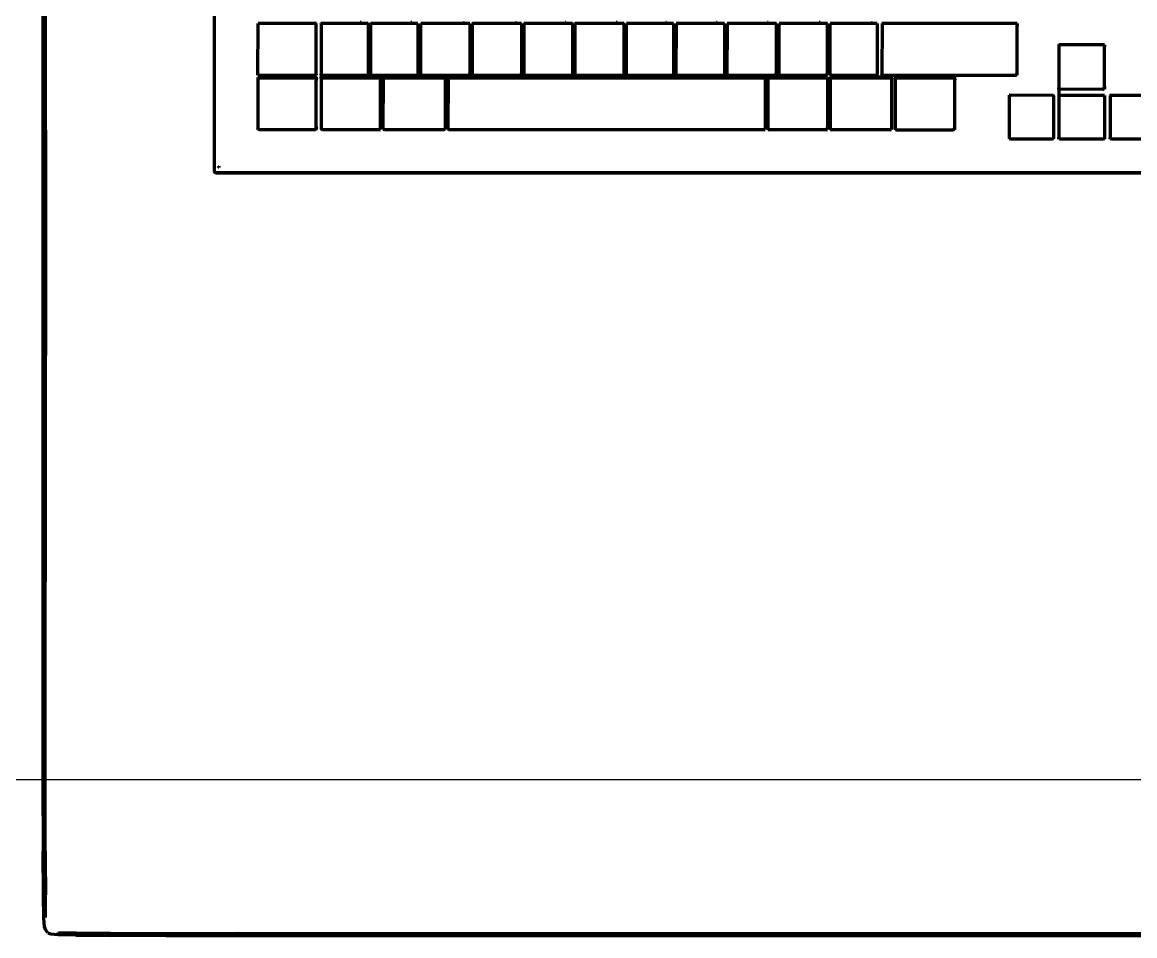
# Model space of a CAD drawing. Header units: millimetres. Extents: x 4307 to 31003, y 2809 to 20009.
# Drawn here: x 12563.2 to 12848.1, y 12435.7 to 12669.5 of the extents above; entities that cross this region are included whole.
import ezdxf

# ---------------------------------------------------------------- set-up
doc = ezdxf.new("R2010")
doc.units = ezdxf.units.MM
doc.layers.add('ProfileEdges', color=7, linetype='Continuous')

msp = doc.modelspace()

# ---------------------------------------------------------------- linework, layer by layer
for p, q in [((12623.53, 12656.27), (12623.62, 12656.27)), ((12623.53, 12655.94), (12623.62, 12655.94)), ((12623.62, 12655.94), (12623.87, 12655.94)), ((12638.17, 12655.94), (12638.42, 12655.94)), ((12638.42, 12655.94), (12638.51, 12655.94)), ((12639.82, 12656.27), (12639.74, 12656.27)), ((12639.74, 12655.94), (12639.82, 12655.94)), ((12639.82, 12655.94), (12640.08, 12655.94)), ((12651.42, 12655.94), (12651.68, 12655.94)), ((12651.77, 12656.27), (12651.68, 12656.27)), ((12651.68, 12655.94), (12651.77, 12655.94)), ((12652.54, 12656.27), (12652.45, 12656.27)), ((12652.45, 12655.94), (12652.54, 12655.94)), ((12664.18, 12655.94), (12664.44, 12655.94)), ((12664.52, 12656.27), (12664.44, 12656.27)), ((12664.44, 12655.94), (12664.52, 12655.94)), ((12665.3, 12656.27), (12665.21, 12656.27)), ((12665.21, 12655.94), (12665.3, 12655.94)), ((12677.44, 12655.94), (12677.7, 12655.94)), ((12677.78, 12656.27), (12677.69, 12656.27)), ((12677.7, 12655.94), (12677.78, 12655.94)), ((12678.47, 12655.94), (12678.55, 12655.94)), ((12690.94, 12656.27), (12690.68, 12656.27)), ((12690.68, 12655.94), (12690.94, 12655.94)), ((12691.02, 12656.27), (12690.94, 12656.27)), ((12690.94, 12655.94), (12691.02, 12655.94)), ((12691.71, 12655.94), (12691.79, 12655.94)), ((12691.79, 12655.94), (12692.05, 12655.94)), ((12704.08, 12656.27), (12703.74, 12656.27)), ((12703.74, 12655.94), (12704, 12655.94)), ((12704, 12655.94), (12704.08, 12655.94)), ((12704.77, 12655.94), (12704.85, 12655.94)), ((12704.85, 12655.94), (12705.11, 12655.94)), ((12717.21, 12656.27), (12716.87, 12656.27)), ((12716.87, 12655.94), (12717.12, 12655.94)), ((12717.12, 12655.94), (12717.21, 12655.94)), ((12717.98, 12656.27), (12717.89, 12656.27)), ((12717.89, 12655.94), (12717.98, 12655.94)), ((12717.98, 12655.94), (12718.24, 12655.94)), ((12729.64, 12655.94), (12729.89, 12655.94)), ((12729.98, 12656.27), (12729.89, 12656.27)), ((12729.89, 12655.94), (12729.98, 12655.94)), ((12730.75, 12656.27), (12730.66, 12656.27)), ((12730.66, 12655.94), (12730.75, 12655.94)), ((12742.7, 12655.94), (12742.95, 12655.94)), ((12743.04, 12656.27), (12742.95, 12656.27)), ((12742.95, 12655.94), (12743.04, 12655.94)), ((12743.81, 12656.27), (12743.72, 12656.27)), ((12743.72, 12655.94), (12743.81, 12655.94)), ((12755.95, 12655.94), (12756.21, 12655.94)), ((12756.3, 12656.27), (12756.21, 12656.27)), ((12756.21, 12655.94), (12756.3, 12655.94)), ((12756.98, 12655.94), (12757.07, 12655.94)), ((12757.07, 12655.94), (12757.33, 12655.94)), ((12769.01, 12655.94), (12769.27, 12655.94)), ((12769.36, 12656.27), (12769.27, 12656.27)), ((12769.27, 12655.94), (12769.36, 12655.94)), ((12770.04, 12655.94), (12770.13, 12655.94)), ((12770.13, 12655.94), (12770.39, 12655.94)), ((12781.8, 12655.94), (12781.95, 12655.94)), ((12782.01, 12655.95), (12782.14, 12655.94)), ((12782.14, 12656.27), (12782.07, 12656.27)), ((12783.32, 12656.27), (12783.41, 12656.27)), ((12783.32, 12655.94), (12783.41, 12655.94)), ((12783.41, 12655.94), (12783.66, 12655.94)), ((12817.65, 12655.94), (12817.8, 12655.94)), ((12817.86, 12655.95), (12817.99, 12655.94)), ((12817.9, 12656.27), (12817.99, 12656.27)), ((12828.62, 12652.38), (12828.71, 12652.38)), ((12828.71, 12652.38), (12839.97, 12652.35)), ((12840.23, 12652.38), (12840.32, 12652.38)), ((12840.25, 12652.72), (12840.32, 12652.72)), ((12623.49, 12642.02), (12623.57, 12642.02)), ((12623.57, 12642.02), (12638.17, 12641.98)), ((12638.38, 12642.03), (12638.51, 12642.02)), ((12638.44, 12642.35), (12638.51, 12642.35)), ((12639.82, 12642.35), (12639.74, 12642.35)), ((12639.74, 12642.02), (12639.82, 12642.02)), ((12639.82, 12642.02), (12654.61, 12641.98)), ((12654.82, 12642.03), (12654.95, 12642.02)), ((12654.95, 12642.35), (12654.87, 12642.35)), ((12655.72, 12642.35), (12655.64, 12642.35)), ((12655.64, 12642.02), (12655.72, 12642.02)), ((12655.72, 12642.02), (12671.18, 12641.98)), ((12671.52, 12642.35), (12671.18, 12642.35)), ((12671.43, 12642.02), (12671.52, 12642.02)), ((12672.2, 12642.02), (12672.29, 12642.02)), ((12672.29, 12642.02), (12753.09, 12641.98)), ((12753.43, 12642.35), (12753.09, 12642.35)), ((12753.34, 12642.02), (12753.43, 12642.02)), ((12754.11, 12642.02), (12754.2, 12642.02)), ((12754.2, 12642.02), (12769.3, 12642.02)), ((12769.39, 12642.35), (12769.3, 12642.35)), ((12769.3, 12642.02), (12769.39, 12642.02)), ((12770.07, 12642.02), (12770.16, 12642.02)), ((12770.16, 12642.02), (12785.69, 12642.02)), ((12785.77, 12642.35), (12785.43, 12642.35)), ((12785.69, 12642.02), (12785.77, 12642.02)), ((12786.68, 12642.35), (12786.76, 12642.35)), ((12786.68, 12642.02), (12786.76, 12642.02)), ((12801.85, 12642.03), (12801.98, 12642.02)), ((12801.9, 12642.35), (12801.98, 12642.35)), ((12815.93, 12639.67), (12816.06, 12639.68)), ((12816.09, 12639.67), (12816.27, 12639.67)), ((12826.9, 12639.64), (12827.16, 12639.64)), ((12827.16, 12639.64), (12827.25, 12639.64)), ((12828.62, 12639.64), (12828.71, 12639.64)), ((12839.97, 12639.64), (12840.23, 12639.64)), ((12840.23, 12639.64), (12840.32, 12639.64)), ((12841.76, 12639.97), (12841.85, 12639.97)), ((12841.76, 12639.64), (12841.85, 12639.64)), ((12612.43, 12631.45), (12612.53, 12631.31)), ((12612.53, 12631.31), (12612.53, 12631.57)), ((12612.53, 12631.31), (12612.6, 12631.26)), ((12613.35, 12632.49), (12613.35, 12632.45)), ((12613.35, 12632.45), (12613.4, 12632.46)), ((12613.35, 12632.45), (12613.37, 12632.26)), ((12613.4, 12632.46), (12613.5, 12632.28))]:
    msp.add_line(p, q)
msp.add_lwpolyline([(10872.86, 13720.27), (13396.13, 13720.27), (13396.13, 12475.61), (10872.86, 12475.61)], close=True)
at = {"layer": 'ProfileEdges', "lineweight": 211}
for p, q in [((12568.5, 12749.28), (12568.5, 12475.61)), ((12568.93, 12749.22), (12568.93, 12475.65)), ((12569.06, 12749.2), (12569.04, 12526.4)), ((12612.3, 12746.58), (12612.3, 12631.3)), ((12568.7, 12725.57), (12568.7, 12669.49)), ((12568.63, 12499.25), (12568.7, 12669.49)), ((12568.7, 12499.25), (12568.7, 12669.49)), ((12623.55, 12656.57), (12623.59, 12668.69)), ((12623.62, 12669.18), (12623.57, 12669.18)), ((12623.57, 12669.18), (12623.59, 12669.06)), ((12623.59, 12669.06), (12623.62, 12669.18)), ((12623.59, 12668.69), (12623.59, 12669.06)), ((12638.46, 12669.18), (12623.62, 12669.18)), ((12638.49, 12669.06), (12638.46, 12669.18)), ((12638.51, 12669.18), (12638.46, 12669.18)), ((12638.49, 12669.06), (12638.51, 12669.18)), ((12638.49, 12656.2), (12638.49, 12669.06)), ((12639.76, 12669.06), (12639.74, 12669.18)), ((12639.81, 12669.18), (12639.74, 12669.18)), ((12639.81, 12669.18), (12639.76, 12669.06)), ((12639.76, 12669.06), (12639.76, 12656.57)), ((12651.72, 12669.18), (12639.81, 12669.18)), ((12650, 12669.42), (12649.75, 12669.42)), ((12651.72, 12669.18), (12651.74, 12669.06)), ((12651.77, 12669.18), (12651.72, 12669.18)), ((12651.77, 12669.18), (12651.74, 12669.06)), ((12651.74, 12669.06), (12651.74, 12656.57)), ((12652.5, 12669.19), (12652.45, 12669.18)), ((12652.47, 12669.06), (12652.45, 12669.18)), ((12652.45, 12656.27), (12652.47, 12669.06)), ((12652.47, 12669.06), (12652.5, 12669.19)), ((12664.47, 12669.18), (12652.5, 12669.19)), ((12662.93, 12669.42), (12662.71, 12669.42)), ((12664.47, 12669.18), (12664.5, 12669.06)), ((12664.52, 12669.18), (12664.47, 12669.18)), ((12664.52, 12669.18), (12664.5, 12669.06)), ((12664.5, 12669.06), (12664.5, 12656.57)), ((12665.26, 12669.19), (12665.21, 12669.18)), ((12665.23, 12669.06), (12665.21, 12669.18)), ((12665.21, 12656.27), (12665.23, 12669.06)), ((12665.23, 12669.06), (12665.26, 12669.19)), ((12677.68, 12669.18), (12665.26, 12669.19)), ((12676.38, 12669.37), (12676.21, 12669.37)), ((12677.68, 12669.18), (12677.7, 12669.08)), ((12677.78, 12669.18), (12677.68, 12669.18)), ((12677.7, 12669.08), (12677.76, 12668.69)), ((12677.78, 12669.18), (12677.76, 12668.69)), ((12677.76, 12668.69), (12677.76, 12656.57)), ((12678.54, 12669.19), (12678.47, 12669.18)), ((12678.49, 12669.06), (12678.47, 12669.18)), ((12678.47, 12656.27), (12678.49, 12669.06)), ((12678.54, 12669.19), (12678.49, 12669.06)), ((12690.92, 12669.18), (12678.54, 12669.19)), ((12689.69, 12669.37), (12689.51, 12669.37)), ((12690.92, 12669.18), (12690.94, 12669.08)), ((12691.02, 12669.18), (12690.92, 12669.18)), ((12690.94, 12669.08), (12691, 12668.69)), ((12691.02, 12669.18), (12691, 12668.69)), ((12691, 12668.69), (12691, 12656.57)), ((12691.76, 12669.19), (12691.71, 12669.18)), ((12691.73, 12669.06), (12691.71, 12669.18)), ((12691.71, 12656.27), (12691.73, 12669.06)), ((12691.73, 12669.06), (12691.76, 12669.19)), ((12704.03, 12669.18), (12691.76, 12669.19)), ((12702.4, 12669.42), (12702.19, 12669.42)), ((12704.03, 12669.18), (12704.06, 12669.06)), ((12704.08, 12669.18), (12704.03, 12669.18)), ((12704.08, 12669.18), (12704.06, 12669.06)), ((12704.06, 12669.06), (12704.06, 12656.57)), ((12704.84, 12669.19), (12704.77, 12669.18)), ((12704.79, 12669.06), (12704.77, 12669.18)), ((12704.77, 12656.27), (12704.79, 12669.06)), ((12704.84, 12669.19), (12704.79, 12669.06)), ((12717.16, 12669.18), (12704.84, 12669.19)), ((12715.49, 12669.42), (12715.27, 12669.42)), ((12717.16, 12669.18), (12717.19, 12669.06)), ((12717.21, 12669.18), (12717.16, 12669.18)), ((12717.21, 12669.18), (12717.19, 12669.06)), ((12717.19, 12669.06), (12717.19, 12656.57)), ((12717.92, 12669.06), (12717.89, 12669.18)), ((12717.94, 12669.18), (12717.89, 12669.18)), ((12717.89, 12656.27), (12717.92, 12669.06)), ((12717.92, 12669.06), (12717.94, 12669.18)), ((12729.93, 12669.18), (12717.94, 12669.18)), ((12728.2, 12669.42), (12727.99, 12669.42)), ((12729.93, 12669.18), (12729.96, 12669.06)), ((12729.98, 12669.18), (12729.93, 12669.18)), ((12729.98, 12669.18), (12729.96, 12669.06)), ((12729.96, 12669.06), (12729.96, 12656.57)), ((12730.72, 12669.19), (12730.66, 12669.18)), ((12730.69, 12669.06), (12730.66, 12669.18)), ((12730.66, 12656.27), (12730.69, 12669.06)), ((12730.69, 12669.06), (12730.72, 12669.19)), ((12742.99, 12669.18), (12730.72, 12669.19)), ((12741.14, 12669.42), (12740.92, 12669.42)), ((12742.99, 12669.18), (12743.02, 12669.06)), ((12743.04, 12669.18), (12742.99, 12669.18)), ((12743.04, 12669.18), (12743.02, 12669.06)), ((12743.02, 12669.06), (12743.02, 12656.57)), ((12743.78, 12669.19), (12743.72, 12669.18)), ((12743.75, 12669.06), (12743.72, 12669.18)), ((12743.72, 12656.27), (12743.75, 12668.69)), ((12743.75, 12669.06), (12743.78, 12669.19)), ((12743.75, 12668.69), (12743.75, 12669.06)), ((12756.25, 12669.18), (12743.78, 12669.19)), ((12754.2, 12669.42), (12753.99, 12669.42)), ((12756.25, 12669.18), (12756.28, 12669.06)), ((12756.3, 12669.18), (12756.25, 12669.18)), ((12756.3, 12669.18), (12756.28, 12669.06)), ((12756.28, 12669.06), (12756.28, 12656.57)), ((12757.03, 12669.19), (12756.98, 12669.18)), ((12757, 12669.06), (12756.98, 12669.18)), ((12756.98, 12656.27), (12757, 12669.06)), ((12757, 12669.06), (12757.03, 12669.19)), ((12757.07, 12669.19), (12757.03, 12669.19)), ((12769.31, 12669.19), (12757.07, 12669.19)), ((12757.07, 12668.67), (12757.07, 12669.19)), ((12767.48, 12669.42), (12767.26, 12669.42)), ((12769.34, 12669.06), (12769.31, 12669.19)), ((12769.36, 12669.18), (12769.31, 12669.19)), ((12769.36, 12669.18), (12769.34, 12669.06)), ((12769.34, 12669.06), (12769.34, 12656.57)), ((12770.09, 12669.19), (12770.04, 12669.18)), ((12770.06, 12669.06), (12770.04, 12669.18)), ((12770.04, 12656.27), (12770.06, 12669.06)), ((12770.06, 12669.06), (12770.09, 12669.19)), ((12782.07, 12669.18), (12770.09, 12669.19)), ((12780.78, 12669.37), (12780.61, 12669.37)), ((12782.07, 12669.18), (12782.12, 12668.69)), ((12782.14, 12669.18), (12782.07, 12669.18)), ((12782.14, 12669.18), (12782.12, 12668.69)), ((12782.12, 12668.69), (12782.12, 12656.57)), ((12783.39, 12669.18), (12783.32, 12669.18)), ((12783.32, 12669.18), (12783.34, 12669.06)), ((12783.34, 12669.06), (12783.32, 12656.27)), ((12783.39, 12669.18), (12783.34, 12669.06)), ((12817.92, 12669.18), (12783.39, 12669.18)), ((12817.92, 12669.18), (12817.97, 12668.69)), ((12817.99, 12669.18), (12817.92, 12669.18)), ((12817.97, 12668.69), (12817.99, 12669.18)), ((12817.97, 12656.57), (12817.97, 12668.69)), ((12828.67, 12663.73), (12828.62, 12663.73)), ((12828.62, 12663.73), (12828.65, 12663.62)), ((12828.65, 12663.62), (12828.62, 12652.72)), ((12828.65, 12663.62), (12828.67, 12663.73)), ((12840.21, 12663.73), (12828.67, 12663.73)), ((12840.21, 12663.73), (12840.23, 12663.63)), ((12840.32, 12663.73), (12840.21, 12663.73)), ((12840.3, 12663.24), (12840.23, 12663.63)), ((12840.32, 12663.73), (12840.3, 12663.24)), ((12840.3, 12653.02), (12840.3, 12663.24)), ((12623.55, 12655.07), (12623.51, 12642.28)), ((12623.53, 12656.27), (12623.55, 12656.57)), ((12623.55, 12656.2), (12623.53, 12656.27)), ((12623.55, 12656.2), (12623.53, 12655.94)), ((12638.51, 12655.52), (12623.53, 12655.52)), ((12623.58, 12655.19), (12623.53, 12655.19)), ((12623.53, 12655.19), (12623.55, 12655.07)), ((12623.62, 12655.94), (12623.55, 12656.2)), ((12623.55, 12655.07), (12623.58, 12655.19)), ((12623.58, 12655.19), (12623.61, 12655.33)), ((12638.44, 12655.19), (12623.58, 12655.19)), ((12623.87, 12655.42), (12623.61, 12655.33)), ((12623.62, 12655.94), (12623.87, 12655.84)), ((12638.17, 12655.84), (12623.87, 12655.84)), ((12638.17, 12655.42), (12623.87, 12655.42)), ((12638.17, 12655.84), (12638.42, 12655.94)), ((12638.17, 12655.42), (12638.42, 12655.33)), ((12638.49, 12656.2), (12638.42, 12655.94)), ((12638.42, 12655.33), (12638.44, 12655.19)), ((12638.44, 12655.19), (12638.49, 12654.69)), ((12638.51, 12655.19), (12638.44, 12655.19)), ((12638.51, 12655.94), (12638.49, 12656.2)), ((12638.51, 12655.19), (12638.49, 12654.69)), ((12638.49, 12642.66), (12638.49, 12654.69)), ((12638.51, 12655.19), (12638.51, 12655.52)), ((12639.76, 12656.57), (12639.74, 12656.27)), ((12639.76, 12656.2), (12639.74, 12656.27)), ((12639.74, 12655.94), (12639.76, 12656.2)), ((12639.74, 12655.94), (12639.74, 12655.52)), ((12639.74, 12655.52), (12654.95, 12655.52)), ((12639.74, 12655.19), (12639.74, 12655.52)), ((12639.81, 12655.19), (12639.74, 12655.19)), ((12639.76, 12655.07), (12639.74, 12655.19)), ((12639.76, 12655.07), (12639.74, 12642.35)), ((12639.76, 12656.2), (12639.82, 12655.94)), ((12639.81, 12655.19), (12639.76, 12655.07)), ((12639.86, 12655.31), (12639.81, 12655.19)), ((12654.87, 12655.19), (12639.81, 12655.19)), ((12639.82, 12655.94), (12640.08, 12655.84)), ((12640.08, 12655.42), (12639.86, 12655.31)), ((12651.42, 12655.84), (12640.08, 12655.84)), ((12654.61, 12655.42), (12640.08, 12655.42)), ((12651.68, 12655.94), (12651.42, 12655.84)), ((12651.68, 12655.94), (12651.74, 12656.2)), ((12651.74, 12656.57), (12651.77, 12656.27)), ((12651.77, 12656.27), (12651.74, 12656.2)), ((12651.77, 12655.94), (12651.74, 12656.2)), ((12652.45, 12656.27), (12652.47, 12656.2)), ((12652.47, 12656.2), (12652.45, 12655.94)), ((12652.54, 12655.94), (12652.47, 12656.2)), ((12652.54, 12655.94), (12652.64, 12655.94)), ((12652.64, 12655.94), (12652.79, 12655.84)), ((12664.18, 12655.9), (12652.79, 12655.84)), ((12654.87, 12655.33), (12654.61, 12655.42)), ((12654.87, 12655.33), (12654.87, 12655.19)), ((12654.95, 12655.19), (12654.87, 12655.19)), ((12654.87, 12655), (12654.87, 12655.19)), ((12654.87, 12655), (12654.93, 12654.69)), ((12654.95, 12655.19), (12654.93, 12654.69)), ((12654.93, 12642.66), (12654.93, 12654.69)), ((12654.95, 12655.19), (12654.95, 12655.52)), ((12655.64, 12655.52), (12655.64, 12655.19)), ((12655.64, 12655.52), (12671.52, 12655.52)), ((12655.69, 12655.19), (12655.64, 12655.19)), ((12655.66, 12655.07), (12655.64, 12655.19)), ((12655.64, 12642.35), (12655.66, 12655.07)), ((12655.66, 12655.07), (12655.69, 12655.19)), ((12655.69, 12655.19), (12655.72, 12655.33)), ((12671.47, 12655.19), (12655.69, 12655.19)), ((12655.98, 12655.37), (12655.72, 12655.33)), ((12671.18, 12655.37), (12655.98, 12655.37)), ((12664.44, 12655.94), (12664.18, 12655.9)), ((12664.44, 12655.94), (12664.5, 12656.2)), ((12664.5, 12656.57), (12664.52, 12656.27)), ((12664.52, 12656.27), (12664.5, 12656.2)), ((12664.52, 12655.94), (12664.5, 12656.2)), ((12665.23, 12656.2), (12665.21, 12656.27)), ((12665.23, 12656.2), (12665.21, 12655.94)), ((12665.3, 12655.94), (12665.23, 12656.2)), ((12665.3, 12655.94), (12665.4, 12655.94)), ((12665.55, 12655.84), (12665.4, 12655.94)), ((12677.44, 12655.9), (12665.55, 12655.84)), ((12671.43, 12655.33), (12671.18, 12655.37)), ((12671.43, 12655.33), (12671.47, 12655.19)), ((12671.47, 12655.19), (12671.5, 12655.07)), ((12671.52, 12655.19), (12671.47, 12655.19)), ((12671.52, 12655.19), (12671.5, 12655.07)), ((12671.5, 12655.07), (12671.5, 12642.66)), ((12671.52, 12655.19), (12671.52, 12655.52)), ((12672.2, 12655.52), (12753.43, 12655.52)), ((12672.2, 12655.19), (12672.2, 12655.52)), ((12672.28, 12655.19), (12672.2, 12655.19)), ((12672.23, 12655.07), (12672.2, 12655.19)), ((12672.23, 12655.07), (12672.2, 12642.35)), ((12672.28, 12655.19), (12672.23, 12655.07)), ((12672.33, 12655.31), (12672.28, 12655.19)), ((12753.38, 12655.19), (12672.28, 12655.19)), ((12672.55, 12655.42), (12672.33, 12655.31)), ((12753.09, 12655.42), (12672.55, 12655.42)), ((12677.7, 12655.94), (12677.44, 12655.9)), ((12677.76, 12656.57), (12677.69, 12656.27)), ((12677.7, 12656.18), (12677.69, 12656.27)), ((12677.7, 12655.94), (12677.7, 12656.18)), ((12677.76, 12656.57), (12677.78, 12656.27)), ((12677.78, 12655.94), (12677.78, 12656.27)), ((12678.49, 12656.2), (12678.47, 12656.27)), ((12678.47, 12655.94), (12678.49, 12656.2)), ((12678.55, 12655.94), (12678.49, 12656.2)), ((12678.55, 12655.94), (12678.66, 12655.94)), ((12678.81, 12655.84), (12678.66, 12655.94)), ((12690.68, 12655.9), (12678.81, 12655.84)), ((12690.94, 12655.94), (12690.68, 12655.9)), ((12691, 12656.57), (12690.94, 12656.27)), ((12690.94, 12656.27), (12690.94, 12655.94)), ((12691, 12656.57), (12691.02, 12656.27)), ((12691.02, 12655.94), (12691.02, 12656.27)), ((12691.73, 12656.2), (12691.71, 12656.27)), ((12691.71, 12655.94), (12691.73, 12656.2)), ((12691.73, 12656.2), (12691.79, 12655.94)), ((12692.05, 12655.84), (12691.79, 12655.94)), ((12703.74, 12655.9), (12692.05, 12655.84)), ((12704, 12655.94), (12703.74, 12655.9)), ((12704, 12655.94), (12704.06, 12656.2)), ((12704.06, 12656.57), (12704.08, 12656.27)), ((12704.08, 12656.27), (12704.06, 12656.2)), ((12704.08, 12655.94), (12704.06, 12656.2)), ((12704.77, 12656.27), (12704.79, 12656.2)), ((12704.79, 12656.2), (12704.77, 12655.94)), ((12704.79, 12656.2), (12704.85, 12655.94)), ((12705.11, 12655.84), (12704.85, 12655.94)), ((12716.87, 12655.9), (12705.11, 12655.84)), ((12717.12, 12655.94), (12716.87, 12655.9)), ((12717.12, 12655.94), (12717.19, 12656.2)), ((12717.19, 12656.57), (12717.21, 12656.27)), ((12717.19, 12656.2), (12717.21, 12656.27)), ((12717.21, 12655.94), (12717.19, 12656.2)), ((12717.89, 12656.27), (12717.92, 12656.2)), ((12717.92, 12656.2), (12717.89, 12655.94)), ((12717.92, 12656.2), (12717.98, 12655.94)), ((12717.98, 12655.94), (12718.24, 12655.84)), ((12729.64, 12655.9), (12718.24, 12655.84)), ((12729.64, 12655.9), (12729.89, 12655.94)), ((12729.89, 12655.94), (12729.96, 12656.2)), ((12729.96, 12656.57), (12729.98, 12656.27)), ((12729.98, 12656.27), (12729.96, 12656.2)), ((12729.98, 12655.94), (12729.96, 12656.2)), ((12730.69, 12656.2), (12730.66, 12656.27)), ((12730.66, 12655.94), (12730.69, 12656.2)), ((12730.69, 12656.2), (12730.75, 12655.94)), ((12730.75, 12655.94), (12730.86, 12655.94)), ((12730.86, 12655.94), (12731.01, 12655.84)), ((12742.7, 12655.9), (12731.01, 12655.84)), ((12742.7, 12655.9), (12742.95, 12655.94)), ((12742.95, 12655.94), (12743.02, 12656.2)), ((12743.02, 12656.57), (12743.04, 12656.27)), ((12743.02, 12656.2), (12743.04, 12656.27)), ((12743.04, 12655.94), (12743.02, 12656.2)), ((12743.72, 12656.27), (12743.75, 12656.2)), ((12743.75, 12656.2), (12743.72, 12655.94)), ((12743.81, 12655.94), (12743.75, 12656.2)), ((12743.81, 12655.94), (12743.92, 12655.94)), ((12744.07, 12655.84), (12743.92, 12655.94)), ((12755.95, 12655.9), (12744.07, 12655.84)), ((12753.09, 12655.42), (12753.34, 12655.33)), ((12753.34, 12655.33), (12753.38, 12655.19)), ((12753.38, 12655.19), (12753.41, 12655.07)), ((12753.43, 12655.19), (12753.38, 12655.19)), ((12753.41, 12655.07), (12753.43, 12655.19)), ((12753.41, 12655.07), (12753.41, 12642.66)), ((12753.43, 12655.52), (12753.43, 12655.19)), ((12754.11, 12655.52), (12769.39, 12655.52)), ((12754.11, 12655.19), (12754.11, 12655.52)), ((12754.16, 12655.19), (12754.11, 12655.19)), ((12754.14, 12655.07), (12754.11, 12655.19)), ((12754.14, 12655.07), (12754.16, 12655.19)), ((12754.14, 12655.07), (12754.14, 12642.66)), ((12754.16, 12655.19), (12754.2, 12655.33)), ((12769.34, 12655.19), (12754.16, 12655.19)), ((12754.2, 12655.33), (12754.46, 12655.42)), ((12769.04, 12655.42), (12754.46, 12655.42)), ((12755.95, 12655.9), (12756.21, 12655.94)), ((12756.21, 12655.94), (12756.28, 12656.2)), ((12756.3, 12656.27), (12756.28, 12656.57)), ((12756.28, 12656.2), (12756.3, 12656.27)), ((12756.3, 12655.94), (12756.28, 12656.2)), ((12757, 12656.2), (12756.98, 12656.27)), ((12756.98, 12655.94), (12757, 12656.2)), ((12757, 12656.2), (12757.07, 12655.94)), ((12757.33, 12655.84), (12757.07, 12655.94)), ((12769.01, 12655.9), (12757.33, 12655.84)), ((12769.27, 12655.94), (12769.01, 12655.9)), ((12769.04, 12655.42), (12769.3, 12655.33)), ((12769.27, 12655.94), (12769.34, 12656.2)), ((12769.3, 12655.33), (12769.34, 12655.19)), ((12769.36, 12656.27), (12769.34, 12656.57)), ((12769.34, 12656.2), (12769.36, 12656.27)), ((12769.36, 12655.94), (12769.34, 12656.2)), ((12769.34, 12655.19), (12769.36, 12655.07)), ((12769.39, 12655.19), (12769.34, 12655.19)), ((12769.39, 12655.19), (12769.36, 12655.07)), ((12769.36, 12655.07), (12769.36, 12642.66)), ((12770.06, 12656.2), (12770.04, 12656.27)), ((12770.04, 12655.94), (12770.06, 12656.2)), ((12770.06, 12656.2), (12770.13, 12655.94)), ((12770.07, 12655.52), (12770.07, 12655.19)), ((12770.07, 12655.52), (12785.77, 12655.52)), ((12770.12, 12655.19), (12770.07, 12655.19)), ((12770.09, 12655.07), (12770.07, 12655.19)), ((12770.09, 12655.07), (12770.12, 12655.19)), ((12770.09, 12655.07), (12770.09, 12642.66)), ((12770.12, 12655.19), (12770.16, 12655.33)), ((12785.72, 12655.19), (12770.12, 12655.19)), ((12770.13, 12655.94), (12770.39, 12655.84)), ((12770.16, 12655.33), (12770.41, 12655.42)), ((12781.8, 12655.9), (12770.39, 12655.84)), ((12785.43, 12655.42), (12770.41, 12655.42)), ((12781.95, 12655.94), (12781.8, 12655.9)), ((12782.01, 12655.95), (12781.95, 12655.94)), ((12782.01, 12655.95), (12782.06, 12656.18)), ((12782.07, 12656.27), (12782.06, 12656.18)), ((12782.12, 12656.57), (12782.07, 12656.27)), ((12782.12, 12656.57), (12782.14, 12656.27)), ((12782.14, 12655.94), (12782.14, 12656.27)), ((12783.34, 12656.2), (12783.32, 12656.27)), ((12783.32, 12655.94), (12783.34, 12656.2)), ((12783.34, 12656.2), (12783.41, 12655.94)), ((12783.66, 12655.9), (12783.41, 12655.94)), ((12817.65, 12655.9), (12783.66, 12655.9)), ((12785.43, 12655.42), (12785.69, 12655.33)), ((12785.72, 12655.19), (12785.69, 12655.33)), ((12785.77, 12655.19), (12785.72, 12655.19)), ((12785.75, 12655.07), (12785.72, 12655.19)), ((12785.77, 12655.19), (12785.75, 12655.07)), ((12785.75, 12655.07), (12785.75, 12642.66)), ((12785.77, 12655.19), (12785.77, 12655.52)), ((12786.68, 12655.52), (12786.68, 12655.19)), ((12801.98, 12655.52), (12786.68, 12655.52)), ((12786.73, 12655.19), (12786.68, 12655.19)), ((12786.68, 12655.19), (12786.7, 12655.07)), ((12786.7, 12655.07), (12786.73, 12655.19)), ((12786.7, 12655.07), (12786.7, 12642.66)), ((12786.73, 12655.19), (12786.76, 12655.33)), ((12801.91, 12655.19), (12786.73, 12655.19)), ((12786.76, 12655.33), (12787.02, 12655.42)), ((12801.64, 12655.42), (12787.02, 12655.42)), ((12801.64, 12655.42), (12801.9, 12655.33)), ((12801.9, 12655.33), (12801.91, 12655.19)), ((12801.91, 12655.19), (12801.96, 12654.69)), ((12801.98, 12655.19), (12801.91, 12655.19)), ((12801.96, 12654.69), (12801.98, 12655.19)), ((12801.96, 12642.66), (12801.96, 12654.69)), ((12801.98, 12655.19), (12801.98, 12655.52)), ((12817.65, 12655.9), (12817.8, 12655.94)), ((12817.8, 12655.94), (12817.86, 12655.95)), ((12817.86, 12655.95), (12817.9, 12656.18)), ((12817.9, 12656.27), (12817.97, 12656.57)), ((12817.9, 12656.18), (12817.9, 12656.27)), ((12817.99, 12656.27), (12817.97, 12656.57)), ((12817.99, 12655.94), (12817.99, 12656.27)), ((12828.65, 12652.64), (12828.62, 12652.72)), ((12828.62, 12652.38), (12828.65, 12652.64)), ((12828.62, 12652.38), (12828.62, 12650.78)), ((12828.65, 12652.64), (12828.71, 12652.38)), ((12828.97, 12652.29), (12828.71, 12652.38)), ((12839.97, 12652.35), (12828.97, 12652.29)), ((12839.97, 12652.35), (12840.23, 12652.38)), ((12840.23, 12652.38), (12840.25, 12652.72)), ((12840.25, 12652.72), (12840.3, 12653.02)), ((12840.3, 12653.02), (12840.32, 12652.72)), ((12840.32, 12652.72), (12840.32, 12652.38)), ((12816, 12650.83), (12815.93, 12650.83)), ((12815.93, 12650.83), (12815.95, 12650.34)), ((12815.95, 12650.34), (12816, 12650.83)), ((12815.95, 12639.93), (12815.95, 12650.34)), ((12827.17, 12650.78), (12816, 12650.83)), ((12827.17, 12650.78), (12827.23, 12650.66)), ((12827.25, 12650.78), (12827.17, 12650.78)), ((12827.23, 12650.66), (12827.25, 12650.78)), ((12827.23, 12650.66), (12827.23, 12639.9)), ((12828.67, 12650.78), (12828.62, 12650.78)), ((12828.62, 12650.78), (12828.65, 12650.66)), ((12828.65, 12650.66), (12828.62, 12639.97)), ((12828.67, 12650.78), (12828.65, 12650.66)), ((12828.71, 12650.78), (12828.67, 12650.78)), ((12840.27, 12650.78), (12828.71, 12650.78)), ((12828.71, 12650.27), (12828.71, 12650.78)), ((12840.3, 12650.66), (12840.27, 12650.78)), ((12840.32, 12650.78), (12840.27, 12650.78)), ((12840.32, 12650.78), (12840.3, 12650.66)), ((12840.3, 12650.66), (12840.3, 12640.28)), ((12841.81, 12650.78), (12841.76, 12650.78)), ((12841.76, 12650.78), (12841.78, 12650.66)), ((12841.81, 12650.78), (12841.78, 12650.66)), ((12841.78, 12650.66), (12841.78, 12640.28)), ((12853.39, 12650.78), (12841.81, 12650.78)), ((12638.44, 12642.35), (12638.49, 12642.66)), ((12638.49, 12642.66), (12638.51, 12642.35)), ((12654.87, 12642.35), (12654.93, 12642.66)), ((12654.93, 12642.66), (12654.95, 12642.35)), ((12671.5, 12642.66), (12671.52, 12642.35)), ((12753.41, 12642.66), (12753.43, 12642.35)), ((12754.14, 12642.66), (12754.11, 12642.35)), ((12769.39, 12642.35), (12769.36, 12642.66)), ((12770.09, 12642.66), (12770.07, 12642.35)), ((12785.75, 12642.66), (12785.77, 12642.35)), ((12786.7, 12642.66), (12786.68, 12642.35)), ((12801.9, 12642.35), (12801.96, 12642.66)), ((12801.98, 12642.35), (12801.96, 12642.66)), ((12569.17, 12641.99), (12569.04, 12526.4)), ((12623.51, 12642.28), (12623.49, 12642.02)), ((12623.57, 12642.02), (12623.51, 12642.28)), ((12623.83, 12641.93), (12623.57, 12642.02)), ((12638.17, 12641.98), (12623.83, 12641.93)), ((12638.17, 12641.98), (12638.38, 12642.03)), ((12638.42, 12642.26), (12638.38, 12642.03)), ((12638.42, 12642.26), (12638.44, 12642.35)), ((12638.51, 12642.02), (12638.51, 12642.35)), ((12639.74, 12642.35), (12639.76, 12642.28)), ((12639.76, 12642.28), (12639.74, 12642.02)), ((12639.76, 12642.28), (12639.82, 12642.02)), ((12640.08, 12641.93), (12639.82, 12642.02)), ((12654.61, 12641.98), (12640.08, 12641.93)), ((12654.61, 12641.98), (12654.82, 12642.03)), ((12654.87, 12642.26), (12654.82, 12642.03)), ((12654.87, 12642.26), (12654.87, 12642.35)), ((12654.95, 12642.02), (12654.95, 12642.35)), ((12655.64, 12642.35), (12655.66, 12642.28)), ((12655.66, 12642.28), (12655.64, 12642.02)), ((12655.72, 12642.02), (12655.66, 12642.28)), ((12655.98, 12641.93), (12655.72, 12642.02)), ((12671.18, 12641.98), (12655.98, 12641.93)), ((12671.43, 12642.02), (12671.18, 12641.98)), ((12671.5, 12642.28), (12671.43, 12642.02)), ((12671.5, 12642.28), (12671.52, 12642.35)), ((12671.52, 12642.02), (12671.5, 12642.28)), ((12672.23, 12642.28), (12672.2, 12642.35)), ((12672.2, 12642.02), (12672.23, 12642.28)), ((12672.23, 12642.28), (12672.29, 12642.02)), ((12672.55, 12641.93), (12672.29, 12642.02)), ((12753.09, 12641.98), (12672.55, 12641.93)), ((12753.09, 12641.98), (12753.34, 12642.02)), ((12753.41, 12642.28), (12753.34, 12642.02)), ((12753.43, 12642.35), (12753.41, 12642.28)), ((12753.43, 12642.02), (12753.41, 12642.28)), ((12754.14, 12642.28), (12754.11, 12642.35)), ((12754.11, 12642.02), (12754.14, 12642.28)), ((12754.14, 12642.28), (12754.2, 12642.02)), ((12754.2, 12642.02), (12754.46, 12641.93)), ((12769.04, 12641.93), (12754.46, 12641.93)), ((12769.04, 12641.93), (12769.3, 12642.02)), ((12769.36, 12642.28), (12769.3, 12642.02)), ((12769.36, 12642.28), (12769.39, 12642.35)), ((12769.39, 12642.02), (12769.36, 12642.28)), ((12770.09, 12642.28), (12770.07, 12642.35)), ((12770.07, 12642.02), (12770.09, 12642.28)), ((12770.09, 12642.28), (12770.16, 12642.02)), ((12770.16, 12642.02), (12770.41, 12641.93)), ((12785.43, 12641.93), (12770.41, 12641.93)), ((12785.43, 12641.93), (12785.69, 12642.02)), ((12785.75, 12642.28), (12785.69, 12642.02)), ((12785.77, 12642.35), (12785.75, 12642.28)), ((12785.77, 12642.02), (12785.75, 12642.28)), ((12786.68, 12642.35), (12786.7, 12642.28)), ((12786.7, 12642.28), (12786.68, 12642.02)), ((12786.7, 12642.28), (12786.76, 12642.02)), ((12786.76, 12642.02), (12787.02, 12641.98)), ((12787.02, 12641.98), (12801.64, 12641.98)), ((12801.85, 12642.03), (12801.64, 12641.98)), ((12801.9, 12642.26), (12801.85, 12642.03)), ((12801.9, 12642.26), (12801.9, 12642.35)), ((12801.98, 12642.02), (12801.98, 12642.35)), ((12815.95, 12639.93), (12815.93, 12639.67)), ((12816.06, 12639.68), (12815.95, 12639.93)), ((12816.09, 12639.67), (12816.06, 12639.68)), ((12816.27, 12639.57), (12816.09, 12639.67)), ((12826.9, 12639.55), (12816.27, 12639.57)), ((12827.16, 12639.64), (12826.9, 12639.55)), ((12827.23, 12639.9), (12827.16, 12639.64)), ((12827.16, 12639.64), (12827.16, 12639.88)), ((12827.25, 12639.64), (12827.23, 12639.9)), ((12828.65, 12639.9), (12828.62, 12639.97)), ((12828.62, 12639.64), (12828.65, 12639.9)), ((12828.65, 12639.9), (12828.71, 12639.64)), ((12828.71, 12639.64), (12828.82, 12639.64)), ((12828.97, 12639.55), (12828.82, 12639.64)), ((12839.97, 12639.6), (12828.97, 12639.55)), ((12840.23, 12639.64), (12839.97, 12639.6)), ((12840.23, 12639.64), (12840.3, 12639.9)), ((12840.3, 12640.28), (12840.32, 12639.97)), ((12840.32, 12639.97), (12840.3, 12639.9)), ((12840.3, 12639.9), (12840.32, 12639.64)), ((12841.78, 12640.28), (12841.76, 12639.97)), ((12841.78, 12639.9), (12841.76, 12639.97)), ((12841.76, 12639.64), (12841.78, 12639.9)), ((12841.78, 12639.9), (12841.85, 12639.64)), ((12841.85, 12639.64), (12841.95, 12639.64)), ((12841.95, 12639.64), (12842.1, 12639.55)), ((12853.15, 12639.55), (12842.1, 12639.55)), ((12612.47, 12631.11), (12612.3, 12631.3)), ((12612.32, 12631.33), (12612.49, 12631.14)), ((12612.51, 12631.11), (12612.47, 12631.11)), ((12612.51, 12631.11), (12612.64, 12630.97)), ((12612.73, 12631.11), (12612.51, 12631.11)), ((12612.73, 12631.11), (12612.76, 12631.08)), ((12612.76, 12631.08), (12911.4, 12631.08)), ((12613.4, 12632.54), (12613.4, 12632.46)), ((12613.51, 12632.42), (12613.4, 12632.46)), ((12613.51, 12632.66), (12613.51, 12632.42)), ((12613.51, 12632.42), (12613.55, 12632.33)), ((12612.64, 12630.97), (12911.52, 12630.97)), ((12569.09, 12457.38), (12569.04, 12526.4)), ((12568.7, 12499.25), (12568.63, 12499.25)), ((12568.7, 12499.25), (12568.8, 12499.25)), ((12568.8, 12499.25), (12568.93, 12475.65)), ((12568.5, 12475.61), (12568.54, 12457.28)), ((12568.96, 12457.36), (12568.93, 12475.65)), ((12568.6, 12446.08), (12568.54, 12457.28)), ((12569.01, 12446.18), (12568.96, 12457.36)), ((12569.09, 12457.38), (12569.1, 12455.53)), ((12569.1, 12455.53), (12569.14, 12446.22)), ((12569.1, 12455.53), (12569.1, 12446.2)), ((12568.69, 12440.23), (12568.6, 12446.08)), ((12569.1, 12446.2), (12569.01, 12446.18)), ((12569.01, 12446.18), (12569.09, 12440.37)), ((12569.1, 12446.2), (12569.09, 12440.37)), ((12569.14, 12446.22), (12569.1, 12446.2)), ((12568.85, 12437.98), (12568.69, 12440.23)), ((12569.02, 12437.54), (12568.85, 12437.98)), ((12569.19, 12437.12), (12569.02, 12437.54)), ((12569.76, 12436.49), (12569.19, 12437.12)), ((12569.76, 12436.49), (12570.13, 12436.27)), ((12570.53, 12436.09), (12570.13, 12436.27)), ((12572.34, 12435.93), (12570.53, 12436.09)), ((12576.94, 12435.83), (12572.34, 12435.93)), ((12572.47, 12436.38), (12572.51, 12436.52)), ((12577.04, 12436.29), (12572.47, 12436.38)), ((12572.51, 12436.52), (12577.07, 12436.44)), ((12576.94, 12435.83), (12585.7, 12435.77)), ((12585.76, 12436.23), (12577.04, 12436.29)), ((12577.07, 12436.44), (12585.78, 12436.38)), ((12599.97, 12435.73), (12585.7, 12435.77)), ((12600.02, 12436.2), (12585.76, 12436.23)), ((12585.78, 12436.38), (12600.04, 12436.34)), ((13085.15, 12435.73), (12599.97, 12435.73)), ((12618.44, 12436.33), (12600.02, 12436.2)), ((12618.42, 12436.05), (12600.02, 12436.2)), ((12600.02, 12436.2), (12639.6, 12436.18)), ((12600.04, 12436.34), (12618.44, 12436.33)), ((12618.42, 12436.05), (12618.41, 12435.95)), ((13066.71, 12435.95), (12618.41, 12435.95)), ((12639.6, 12436.18), (12618.42, 12436.05)), ((12618.44, 12436.33), (13066.68, 12436.33))]:
    msp.add_line(p, q, dxfattribs=at)

doc.saveas('drawing.dxf')
